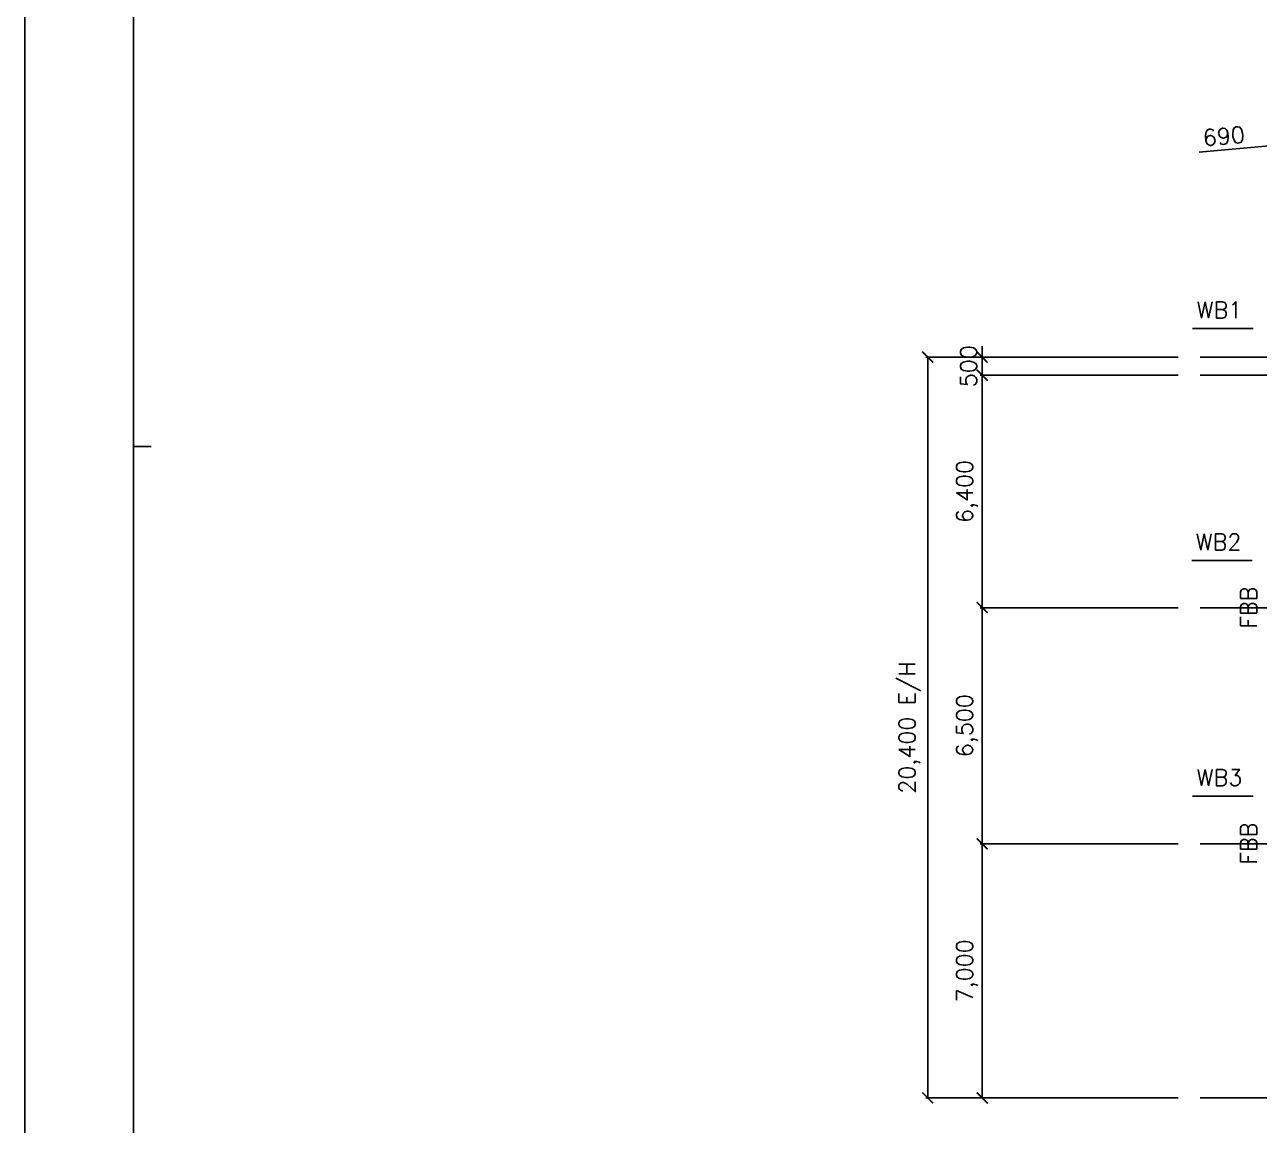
# Model space of a CAD drawing. Header units: metres. Extents: x -297536 to 1852864, y -630451 to -422551.
# Drawn here: x 1592464 to 1626466, y -483113 to -452803 of the extents above; entities that cross this region are included whole.
import ezdxf
from ezdxf.enums import TextEntityAlignment as Align

# ---------------------------------------------------------------- set-up
doc = ezdxf.new("R2010")
doc.units = ezdxf.units.M
doc.header["$LTSCALE"] = 700
doc.linetypes.add('CEN', pattern=[62, 60, -1, 0, -1])
doc.linetypes.add('CONTIN', pattern=[0])
for name, color, linetype in [('3', 3, 'CONTIN'), ('CEN', 152, 'CEN'), ('DIM', 7, 'Continuous'), ('TEX', 3, 'Continuous'), ('된장공장-1$0$WID', 4, 'Continuous')]:
    doc.layers.add(name, color=color, linetype=linetype)
doc.styles.add('HGTXT', font='romans.shx', dxfattribs={"bigfont": 'WHGTXT.shx'})
doc.styles.add('SIMPLEX', font='SIMPLEX')
doc.styles.add('WHGTXT', font='romans.shx', dxfattribs={"bigfont": 'WHGTXT.shx'})
doc.dimstyles.new('KJ', dxfattribs={"dimscale": 700, "dimtxt": 1.5, "dimasz": 1, "dimexe": 0.18, "dimexo": 2, "dimgap": 0.5, "dimtad": 1, "dimdec": 0, "dimzin": 0, "dimdsep": 46, "dimlunit": 6, "dimtxsty": 'HGTXT', "dimblk": 'ARCHTICK', "dimcen": 0.09, "dimclrt": 3, "dimadec": 0, "dimazin": 0, "dimtfac": 1, "dimtdec": 0, "dimtix": 1, "dimtmove": 0, "dimatfit": 0, "dimldrblk": 'OBLIQUE', "dimfxl": 1, "dimtolj": 1, "dimtzin": 0, "dimarcsym": 0})

# ---------------------------------------------------------------- blocks, each defined once
blk = doc.blocks.new('_ArchTick')
at = {"color": 0, "linetype": 'ByBlock', "const_width": 0.15}
blk.add_lwpolyline([(-0.5, -0.5), (0.5, 0.5)], dxfattribs=at)
blk = doc.blocks.new('*D765')
at = {"layer": 'Defpoints', "color": 0, "transparency": 16777216}
for p in [(1618834, -475358), (1624834, -475358), (1624834, -482358)]:
    blk.add_point(p, dxfattribs=at)
at = {"layer": 'DIM', "color": 0, "lineweight": -2, "transparency": 16777216}
for p, q in [((1624234, -475358), (1618780, -475358)), ((1618834, -482358), (1618834, -475358)), ((1624234, -482358), (1618780, -482358))]:
    blk.add_line(p, q, dxfattribs=at)
at = {"layer": 'DIM', "color": 0, "lineweight": -2, "transparency": 16777216, "xscale": 300, "yscale": 300, "zscale": 300}
for p, rotation in [((1618834, -475358), 90), ((1618834, -482358), 270)]:
    blk.add_blockref('_ArchTick', p, dxfattribs=dict(at, rotation=rotation))
at = {"layer": 'DIM', "color": 3, "transparency": 16777216, "insert": (1618416, -478858), "char_height": 450, "attachment_point": 5, "rotation": 90, "style": 'HGTXT'}
blk.add_mtext('\\A1;7,000', dxfattribs=at)
blk = doc.blocks.new('_Oblique')
at = {"color": 0, "linetype": 'ByBlock', "lineweight": -2}
blk.add_line((-0.5, -0.5), (0.5, 0.5), dxfattribs=at)
blk = doc.blocks.new('*D766')
at = {"layer": 'Defpoints', "color": 0, "transparency": 16777216}
for p in [(1617334, -461958), (1624834, -461958), (1624834, -482358)]:
    blk.add_point(p, dxfattribs=at)
at = {"layer": 'DIM', "color": 0, "lineweight": -2, "transparency": 16777216}
for p, q in [((1624234, -461958), (1617280, -461958)), ((1617334, -482358), (1617334, -461958)), ((1624234, -482358), (1617280, -482358))]:
    blk.add_line(p, q, dxfattribs=at)
at = {"layer": 'DIM', "color": 0, "lineweight": -2, "transparency": 16777216, "xscale": 300, "yscale": 300, "zscale": 300}
for p, rotation in [((1617334, -461958), 90), ((1617334, -482358), 270)]:
    blk.add_blockref('_ArchTick', p, dxfattribs=dict(at, rotation=rotation))
at = {"layer": 'DIM', "color": 3, "transparency": 16777216, "insert": (1616841, -472158), "char_height": 450, "attachment_point": 5, "rotation": 90, "style": 'HGTXT'}
blk.add_mtext('\\A1;20,400 E/H', dxfattribs=at)
blk = doc.blocks.new('*D767')
at = {"layer": 'Defpoints', "color": 0, "transparency": 16777216}
for p in [(1624834, -468858), (1618834, -475358), (1624834, -475358)]:
    blk.add_point(p, dxfattribs=at)
at = {"layer": 'DIM', "color": 0, "lineweight": -2, "transparency": 16777216}
for p, q in [((1624234, -468858), (1618780, -468858)), ((1618834, -468858), (1618834, -475358)), ((1624234, -475358), (1618780, -475358))]:
    blk.add_line(p, q, dxfattribs=at)
at = {"layer": 'DIM', "color": 0, "lineweight": -2, "transparency": 16777216, "xscale": 300, "yscale": 300, "zscale": 300}
for p, rotation in [((1618834, -468858), 90), ((1618834, -475358), 270)]:
    blk.add_blockref('_ArchTick', p, dxfattribs=dict(at, rotation=rotation))
at = {"layer": 'DIM', "color": 3, "transparency": 16777216, "insert": (1618416, -472108), "char_height": 450, "attachment_point": 5, "rotation": 90, "style": 'HGTXT'}
blk.add_mtext('\\A1;6,500', dxfattribs=at)
blk = doc.blocks.new('*D768')
at = {"layer": 'Defpoints', "color": 0, "transparency": 16777216}
for p in [(1618834, -462458), (1624834, -462458), (1624834, -468858)]:
    blk.add_point(p, dxfattribs=at)
at = {"layer": 'DIM', "color": 0, "lineweight": -2, "transparency": 16777216}
for p, q in [((1624234, -462458), (1618780, -462458)), ((1618834, -468858), (1618834, -462458)), ((1624234, -468858), (1618780, -468858))]:
    blk.add_line(p, q, dxfattribs=at)
at = {"layer": 'DIM', "color": 0, "lineweight": -2, "transparency": 16777216, "xscale": 300, "yscale": 300, "zscale": 300}
for p, rotation in [((1618834, -462458), 90), ((1618834, -468858), 270)]:
    blk.add_blockref('_ArchTick', p, dxfattribs=dict(at, rotation=rotation))
at = {"layer": 'DIM', "color": 3, "transparency": 16777216, "insert": (1618416, -465658), "char_height": 450, "attachment_point": 5, "rotation": 90, "style": 'HGTXT'}
blk.add_mtext('\\A1;6,400', dxfattribs=at)
blk = doc.blocks.new('*D780')
at = {"layer": 'Defpoints', "color": 0, "transparency": 16777216}
for p in [(1626835, -456128), (1627359, -461958), (1628047, -461896)]:
    blk.add_point(p, dxfattribs=at)
at = {"layer": 'DIM', "color": 0, "lineweight": -2, "transparency": 16777216}
for p, q in [((1626835, -456128), (1624807, -456311)), ((1627306, -461361), (1626830, -456074)), ((1627522, -456066), (1626835, -456128)), ((1627993, -461299), (1627517, -456012)), ((1627522, -456066), (1627821, -456039))]:
    blk.add_line(p, q, dxfattribs=at)
at = {"layer": 'DIM', "color": 0, "lineweight": -2, "transparency": 16777216, "xscale": 300, "yscale": 300, "zscale": 300}
for p, rotation in [((1626835, -456128), 5.142764557863361), ((1627522, -456066), 185.1427645578633)]:
    blk.add_blockref('_ArchTick', p, dxfattribs=dict(at, rotation=rotation))
at = {"layer": 'DIM', "color": 3, "transparency": 16777216, "insert": (1625488, -455873), "char_height": 450, "attachment_point": 5, "rotation": 5.1428, "style": 'HGTXT'}
blk.add_mtext('\\A1;690', dxfattribs=at)
blk = doc.blocks.new('*D882')
at = {"layer": 'Defpoints', "color": 0, "transparency": 16777216}
for p in [(1618834, -461958), (1624834, -461958), (1624834, -462458)]:
    blk.add_point(p, dxfattribs=at)
at = {"layer": 'DIM', "color": 0, "lineweight": -2, "transparency": 16777216}
for p, q in [((1618834, -461958), (1618834, -461658)), ((1624234, -461958), (1618780, -461958)), ((1618834, -462458), (1618834, -461958)), ((1624234, -462458), (1618780, -462458)), ((1618834, -462458), (1618834, -462758))]:
    blk.add_line(p, q, dxfattribs=at)
at = {"layer": 'DIM', "color": 0, "lineweight": -2, "transparency": 16777216, "xscale": 300, "yscale": 300, "zscale": 300}
for p, rotation in [((1618834, -461958), 270), ((1618834, -462458), 90)]:
    blk.add_blockref('_ArchTick', p, dxfattribs=dict(at, rotation=rotation))
at = {"layer": 'DIM', "color": 3, "transparency": 16777216, "insert": (1618459, -462208), "char_height": 450, "attachment_point": 5, "rotation": 90, "style": 'HGTXT'}
blk.add_mtext('\\A1;500', dxfattribs=at)
blk = doc.blocks.new('Form01')
at = {"ltscale": 0.015}
blk.add_lwpolyline([(0, 0), (420, 0), (420, -297), (0, -297)], close=True, dxfattribs=at)
at = {"layer": '된장공장-1$0$WID', "ltscale": 250}
for p, q in [((10, -10), (10, -287)), ((11.62, -139.55), (10, -139.55))]:
    blk.add_line(p, q, dxfattribs=at)

msp = doc.modelspace()

# ---------------------------------------------------------------- linework, layer by layer
at = {"layer": 'CEN'}
for p, q in [((1686834.3, -461958.2), (1624834.3, -461958.2)), ((1686834.3, -462458.2), (1624834.3, -462458.2)), ((1662998.4, -468858.2), (1624834.3, -468858.2)), ((1661456.1, -475358.2), (1624834.3, -475358.2)), ((1686834.3, -482358.2), (1624834.3, -482358.2))]:
    msp.add_line(p, q, dxfattribs=at)
at = {"layer": 'DIM'}
for points in [[(1626296.3, -461170.2), (1624629.2, -461170.2)], [(1626271.3, -467557.7), (1624604.2, -467557.7)], [(1626296.3, -474045.2), (1624629.2, -474045.2)]]:
    msp.add_lwpolyline(points, dxfattribs=at)
for points in [[(1627509.3, -462383.2, 0, 150, 0), (1627191.1, -462065, 0, 0, 0), (1626296.3, -461170.2, 0, 0, 0)], [(1627484.3, -468770.7, 0, 150, 0), (1627166.1, -468452.5, 0, 0, 0), (1626271.3, -467557.7, 0, 0, 0)], [(1627509.3, -475258.2, 0, 150, 0), (1627191.1, -474940, 0, 0, 0), (1626296.3, -474045.2, 0, 0, 0)]]:
    msp.add_lwpolyline(points, format="xyseb", dxfattribs=at)

# ---------------------------------------------------------------- block references
at = {"xscale": 300, "yscale": 300, "zscale": 300}
msp.add_blockref('Form01', (1592464.2, -422550.9), dxfattribs=at)

# ---------------------------------------------------------------- texts
at = {"layer": '3', "style": 'SIMPLEX'}
for p in [(1626533, -468858.2), (1626533, -475358.2)]:
    msp.add_text('FBB', height=450, rotation=90, dxfattribs=at).set_placement(p, align=Align.BOTTOM_CENTER)
at = {"layer": 'TEX', "color": 3, "style": 'WHGTXT'}
for s, p in [('WB1', (1625996.3, -461020.2)), ('WB2', (1625971.3, -467407.7)), ('WB3', (1625996.3, -473895.2))]:
    msp.add_text(s, height=450, dxfattribs=at).set_placement(p, align=Align.BOTTOM_RIGHT)

# ---------------------------------------------------------------- dimensions: what is measured, and where the dimension line sits
at = {"layer": 'DIM'}
dim = msp.add_linear_dim(base=(1626834.6, -456128.1), p1=(1628046.6, -461896.3), p2=(1627359.3, -461958.2), angle=5.14276, dimstyle='KJ', override={"dimscale": 300, "dimtxsty": 'HGTXT', "dimldrblk": 'Oblique'}, dxfattribs=at)
dim.commit()
dim.dimension.update_dxf_attribs({"geometry": '*D780', "text_midpoint": (1625522.1, -456246.2), "dimtype": 160})
for base, p1, p2, angle, picture, middle in [((1618834.3, -461958.2), (1624834.3, -462458.2), (1624834.3, -461958.2), 90, '*D882', (1618459.3, -462208.2)), ((1618834.3, -462458.2), (1624834.3, -468858.2), (1624834.3, -462458.2), 270, '*D768', (1618416.5, -465658.2)), ((1618834.3, -475358.2), (1624834.3, -468858.2), (1624834.3, -475358.2), 90, '*D767', (1618416.5, -472108.2)), ((1618834.3, -475358.2), (1624834.3, -482358.2), (1624834.3, -475358.2), 270, '*D765', (1618416.5, -478858.2))]:
    dim = msp.add_linear_dim(base=base, p1=p1, p2=p2, angle=angle, dimstyle='KJ', override={"dimscale": 300, "dimtxsty": 'HGTXT', "dimldrblk": 'Oblique'}, dxfattribs=at)
    dim.commit()
    dim.dimension.update_dxf_attribs({"geometry": picture, "text_midpoint": middle})
dim = msp.add_linear_dim(base=(1617334.3, -461958.2), p1=(1624834.3, -482358.2), p2=(1624834.3, -461958.2), angle=270, text='<> E/H', dimstyle='KJ', override={"dimscale": 300, "dimtxsty": 'HGTXT', "dimldrblk": 'Oblique'}, dxfattribs=at)
dim.commit()
dim.dimension.update_dxf_attribs({"geometry": '*D766', "text_midpoint": (1616841.5, -472158.2)})

doc.saveas('drawing.dxf')
